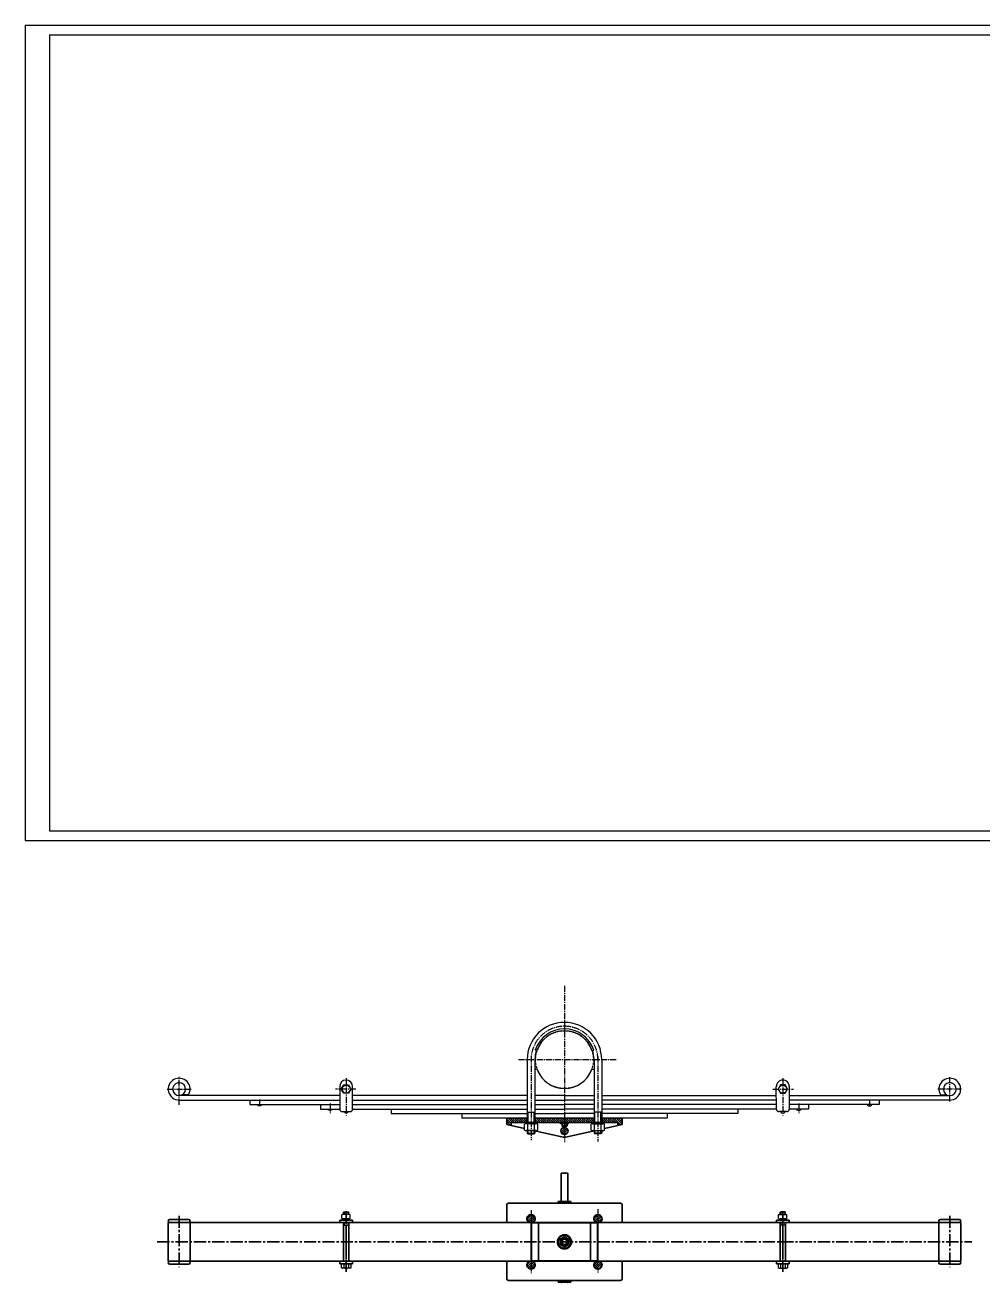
# Model space of a CAD drawing. Header units: millimetres. Extents: x -4667 to 8941, y -1665 to 5310.
# Drawn here: x -4667 to -3176, y 2879 to 4838 of the extents above; entities that cross this region are included whole.
import ezdxf

# ---------------------------------------------------------------- set-up
doc = ezdxf.new("R2010")
doc.units = ezdxf.units.MM
doc.linetypes.add('CENTER2', pattern=[28.575, 19.05, -3.175, 3.175, -3.175])
doc.linetypes.add('DASHED2', pattern=[9.525, 6.35, -3.175])
for name, color, linetype in [('点划线', 6, 'CENTER2'), ('细实线', 3, 'CONTINUOUS'), ('虚线', 4, 'DASHED2')]:
    doc.layers.add(name, color=color, linetype=linetype)
doc.layers.add('粗实线', color=2, linetype='CONTINUOUS', lineweight=30)

msp = doc.modelspace()

# ---------------------------------------------------------------- hatches: boundary and pattern name
at = {"layer": '细实线', "ltscale": 0.5}
h = msp.add_hatch(dxfattribs=at)
h.set_pattern_fill('ANSI31', color=256, scale=0.75, angle=90, style=0)
h.set_pattern_definition([(135, (-3917.3134, 3124.4324), (-1.683798, -1.683798), [])])
h.paths.add_polyline_path([(-3872.8, 3136), (-3872.8, 3129), (-3867.9, 3129), (-3827.3, 3129), (-3827.3, 3136)])
h.paths.add_polyline_path([(-3781.8, 3129), (-3781.8, 3136), (-3827.3, 3136), (-3827.3, 3129)])
h.paths.add_polyline_path([(-3744.3, 3129), (-3744.3, 3124.4), (-3737.3, 3126), (-3737.3, 3133, 0.414214), (-3740.3, 3136), (-3768.8, 3136), (-3768.8, 3129), (-3763.9, 3129)])
h.paths.add_polyline_path([(-3914.3, 3136, 0.414214), (-3917.3, 3133), (-3917.3, 3126), (-3910.3, 3124.4), (-3910.3, 3129), (-3885.8, 3129), (-3885.8, 3136)])
h = msp.add_hatch(dxfattribs=at)
h.set_pattern_fill('ANSI31', color=256, scale=0.75, style=0)
h.set_pattern_definition([(45, (-3832.3134, 3111.0074), (-1.6838, 1.6838), [])])
h.paths.add_polyline_path([(-3827.3, 3121), (-3827.3, 3111, 0.414214), (-3822.3, 3116, 0.414214)])
h.paths.add_polyline_path([(-3827.3, 3121, 0.414214), (-3832.3, 3116, 0.414214), (-3827.3, 3111)])
h = msp.add_hatch(dxfattribs=at)
h.set_pattern_fill('ANSI31', color=256, scale=0.75, style=0)
h.set_pattern_definition([(45, (-3885.3134, 2901.1588), (-1.6838, 1.6838), [])])
h.paths.add_polyline_path([(-3885.3, 2979.2, 1), (-3873.3, 2979.2, 1)])
h.paths.add_polyline_path([(-3769.3, 2979.2, 1), (-3781.3, 2979.2, 1)])
h.paths.add_polyline_path([(-3781.3, 2907.2, 1), (-3769.3, 2907.2, 1)])
h.paths.add_polyline_path([(-3885.3, 2907.2, 1), (-3873.3, 2907.2, 1)])

# ---------------------------------------------------------------- linework, layer by layer
at = {"layer": '点划线', "ltscale": 0.5}
for p, q in [((-3827.3, 3342.2), (-3827.3, 3098.5)), ((-3899, 3227), (-3747, 3227)), ((-3879.3, 3232), (-3879.3, 3101.4)), ((-3775.3, 3232), (-3775.3, 3099.6)), ((-4427.3, 3156.8), (-4427.3, 3200)), ((-4167.3, 3197.9), (-4167.3, 3139.9)), ((-3487.3, 3197.9), (-3487.3, 3139.9)), ((-3227.3, 3161.7), (-3227.3, 3200)), ((-4445.8, 3181), (-4408.9, 3181)), ((-4152, 3181.1), (-4183.9, 3181.1)), ((-3502.6, 3181.1), (-3470.7, 3181.1)), ((-3208.8, 3181), (-3245.7, 3181)), ((-4302.3, 3165.1), (-4302.3, 3155.9)), ((-4192.3, 3158.9), (-4192.3, 3143.8)), ((-3462.3, 3158.9), (-3462.3, 3143.8)), ((-3352.3, 3165.1), (-3352.3, 3155.9)), ((-3879.3, 2992.4), (-3879.3, 2894.2)), ((-3775.3, 2994), (-3775.3, 2894.2))]:
    msp.add_line(p, q, dxfattribs=at)
at = {"layer": '点划线', "lineweight": 35}
for p, q in [((-4427.3, 2983.9), (-4427.3, 2903.9)), ((-3227.3, 2983.9), (-3227.3, 2903.9)), ((-4461.5, 2943.2), (-3193, 2943.2))]:
    msp.add_line(p, q, dxfattribs=at)
at = {"layer": '点划线', "lineweight": 35, "ltscale": 0.175}
for p, q in [((-4167.3, 2896.6), (-4167.3, 2991.5)), ((-3487.3, 2896.6), (-3487.3, 2991.5))]:
    msp.add_line(p, q, dxfattribs=at)
at = {"layer": '点划线', "ltscale": 0.5}
msp.add_arc((-3827.3, 3227), 52, 0, 180, dxfattribs=at)
at = {"layer": '粗实线'}
for p, q in [((-4629.4, 4823.1), (-2886.9, 4823.1)), ((-4629.4, 4823.1), (-4629.4, 3583.4)), ((-4629.4, 3583.4), (-2886.9, 3583.4)), ((-3885.3, 3145.2), (-3873.3, 3145.2)), ((-3769.3, 3145.2), (-3781.3, 3145.2)), ((-3885.3, 3116.4), (-3885.3, 3112.6)), ((-3873.3, 3116.4), (-3873.3, 3112.6)), ((-3831.2, 3127.2), (-3831.2, 3123.8)), ((-3830.4, 3123), (-3831.2, 3123.8)), ((-3823.2, 3123.8), (-3831.2, 3123.8)), ((-3824, 3123), (-3830.4, 3123)), ((-3823.2, 3123.8), (-3824, 3123)), ((-3823.2, 3127.2), (-3823.2, 3123.8)), ((-3781.3, 3116.4), (-3781.3, 3112.6)), ((-3769.3, 3116.4), (-3769.3, 3112.6)), ((-3885.3, 3112.6), (-3884.1, 3111.4)), ((-3885.3, 3112.6), (-3873.3, 3112.6)), ((-3884.1, 3111.4), (-3874.5, 3111.4)), ((-3874.5, 3111.4), (-3873.3, 3112.6)), ((-3780.1, 3111.4), (-3781.3, 3112.6)), ((-3769.3, 3112.6), (-3781.3, 3112.6)), ((-3770.5, 3111.4), (-3780.1, 3111.4)), ((-3769.3, 3112.6), (-3770.5, 3111.4)), ((-4171.3, 2989.4), (-4170.5, 2990.2)), ((-4171.3, 2989.4), (-4163.3, 2989.4)), ((-4171.3, 2986), (-4171.3, 2989.4)), ((-4170.5, 2990.2), (-4164.1, 2990.2)), ((-4164.1, 2990.2), (-4163.3, 2989.4)), ((-4163.3, 2986), (-4163.3, 2989.4)), ((-3490.5, 2990.2), (-3491.3, 2989.4)), ((-3483.3, 2989.4), (-3491.3, 2989.4)), ((-3491.3, 2986), (-3491.3, 2989.4)), ((-3484.1, 2990.2), (-3490.5, 2990.2)), ((-3483.3, 2989.4), (-3484.1, 2990.2)), ((-3483.3, 2986), (-3483.3, 2989.4)), ((-4171.3, 2969.4), (-4163.3, 2969.4)), ((-3483.3, 2969.4), (-3491.3, 2969.4))]:
    msp.add_line(p, q, dxfattribs=at)
at = {"layer": '粗实线', "ltscale": 0.5}
for p, q in [((-3870, 3241.1), (-3872.8, 3242)), ((-3784.6, 3241.1), (-3781.8, 3242)), ((-3885.3, 3227), (-3885.3, 3129)), ((-3873.3, 3227), (-3873.3, 3129)), ((-3781.3, 3227), (-3781.3, 3129)), ((-3769.3, 3227), (-3769.3, 3129)), ((-3869.7, 3212), (-3873.3, 3212)), ((-3784.9, 3212), (-3781.3, 3212)), ((-4177.3, 3185.1), (-4177.3, 3150)), ((-4157.3, 3150), (-4157.3, 3185.1)), ((-3497.3, 3150), (-3497.4, 3185.1)), ((-3477.3, 3185.1), (-3477.3, 3150)), ((-4177.3, 3171), (-4427.3, 3171)), ((-4427.3, 3164), (-4177.3, 3164)), ((-4412.9, 3172), (-4423, 3172)), ((-4317.3, 3164), (-4317.3, 3157)), ((-4317.3, 3157), (-4177.3, 3157)), ((-4207.3, 3157), (-4207.3, 3150)), ((-3885.3, 3171), (-4157.3, 3171)), ((-4157.3, 3164), (-3885.3, 3164)), ((-4157.3, 3157), (-3885.3, 3157)), ((-3827.3, 3171), (-3873.3, 3171)), ((-3873.3, 3164), (-3827.3, 3164)), ((-3873.3, 3157), (-3827.3, 3157)), ((-3827.3, 3171), (-3781.3, 3171)), ((-3781.3, 3164), (-3827.3, 3164)), ((-3781.3, 3157), (-3827.3, 3157)), ((-3769.3, 3171), (-3497.3, 3171)), ((-3497.3, 3164), (-3769.3, 3164)), ((-3497.3, 3157), (-3769.3, 3157)), ((-3477.3, 3171), (-3227.3, 3171)), ((-3227.3, 3164), (-3477.3, 3164)), ((-3337.3, 3157), (-3477.3, 3157)), ((-3447.3, 3157), (-3447.3, 3150)), ((-3337.3, 3164), (-3337.3, 3157)), ((-3241.7, 3172), (-3231.7, 3172)), ((-4207.3, 3150), (-4177.3, 3150)), ((-4173.3, 3146), (-4161.3, 3146)), ((-4157.3, 3150), (-3885.3, 3150)), ((-4097.3, 3150), (-4097.3, 3143)), ((-4097.3, 3143), (-3885.3, 3143)), ((-3987.3, 3143), (-3987.3, 3136)), ((-3885.3, 3136), (-3987.3, 3136)), ((-3873.3, 3150), (-3827.3, 3150)), ((-3873.3, 3143), (-3827.3, 3143)), ((-3781.3, 3136), (-3873.3, 3136)), ((-3781.3, 3150), (-3827.3, 3150)), ((-3781.3, 3143), (-3827.3, 3143)), ((-3497.3, 3150), (-3769.3, 3150)), ((-3557.3, 3143), (-3769.3, 3143)), ((-3667.3, 3136), (-3769.3, 3136)), ((-3667.3, 3143), (-3667.3, 3136)), ((-3557.3, 3150), (-3557.3, 3143)), ((-3481.3, 3146), (-3493.3, 3146)), ((-3447.3, 3150), (-3477.3, 3150)), ((-3889.7, 3117.3), (-3889.7, 3126.3)), ((-3871.5, 3127.2), (-3887.1, 3127.2)), ((-3871.5, 3116.4), (-3887.1, 3116.4)), ((-3886.3, 3127.2), (-3886.3, 3129)), ((-3879.3, 3127.2), (-3886.3, 3127.2)), ((-3884.5, 3117.3), (-3884.5, 3126.3)), ((-3879.3, 3127.2), (-3880.3, 3129)), ((-3879.3, 3129), (-3867.9, 3129)), ((-3878.3, 3127.2), (-3879.3, 3129)), ((-3879.3, 3127.2), (-3872.3, 3127.2)), ((-3874.1, 3117.3), (-3874.1, 3126.3)), ((-3872.3, 3127.2), (-3872.3, 3129)), ((-3868.9, 3117.3), (-3868.9, 3126.3)), ((-3833.8, 3127.9), (-3833.8, 3129)), ((-3833.8, 3127.9), (-3833.1, 3127.2)), ((-3821.6, 3127.2), (-3833.1, 3127.2)), ((-3827.3, 3129), (-3827.3, 3127.9)), ((-3821.6, 3127.2), (-3820.8, 3127.9)), ((-3820.8, 3127.9), (-3820.8, 3129)), ((-3785.7, 3117.3), (-3785.7, 3126.3)), ((-3783.1, 3127.2), (-3767.5, 3127.2)), ((-3783.1, 3116.4), (-3767.5, 3116.4)), ((-3782.3, 3127.2), (-3782.3, 3129)), ((-3775.3, 3127.2), (-3782.3, 3127.2)), ((-3780.5, 3117.3), (-3780.5, 3126.3)), ((-3775.3, 3127.2), (-3776.6, 3129)), ((-3775.3, 3129), (-3763.9, 3129)), ((-3774.1, 3127.3), (-3775.3, 3129)), ((-3775.3, 3127.2), (-3768.3, 3127.2)), ((-3770.1, 3117.3), (-3770.1, 3126.3)), ((-3768.3, 3127.2), (-3768.3, 3129)), ((-3764.9, 3117.3), (-3764.9, 3126.3)), ((-4173.8, 2985.3), (-4173.1, 2985.9)), ((-4173.8, 2979.8), (-4173.8, 2985.3)), ((-4173.8, 2979.8), (-4173.1, 2979.2)), ((-4161.6, 2985.9), (-4173.1, 2985.9)), ((-4161.6, 2979.2), (-4173.1, 2979.2)), ((-4161.7, 2979.2), (-4172.9, 2979.2)), ((-4172.3, 2977.2), (-4172.3, 2979.2)), ((-4171.3, 2979.2), (-4163.3, 2979.2)), ((-4168.1, 2979.2), (-4167.3, 2977.2)), ((-4167.3, 2985.3), (-4167.3, 2979.8)), ((-4167.3, 2979.2), (-4166.5, 2977.2)), ((-4162.3, 2977.2), (-4162.3, 2979.2)), ((-4160.8, 2985.3), (-4161.6, 2985.9)), ((-4160.8, 2979.8), (-4161.6, 2979.2)), ((-4160.8, 2979.8), (-4160.8, 2985.3)), ((-3493.8, 2985.3), (-3493.1, 2985.9)), ((-3493.8, 2979.8), (-3493.8, 2985.3)), ((-3493.8, 2979.8), (-3493.1, 2979.2)), ((-3493.1, 2985.9), (-3481.6, 2985.9)), ((-3493.1, 2979.2), (-3481.6, 2979.2)), ((-3492.9, 2979.2), (-3481.7, 2979.2)), ((-3492.3, 2977.2), (-3492.3, 2979.2)), ((-3483.3, 2979.2), (-3491.3, 2979.2)), ((-3487.3, 2979.2), (-3488.1, 2977.2)), ((-3487.3, 2985.3), (-3487.3, 2979.8)), ((-3486.5, 2979.2), (-3487.3, 2977.2)), ((-3482.3, 2977.2), (-3482.3, 2979.2)), ((-3480.8, 2985.3), (-3481.6, 2985.9)), ((-3480.8, 2979.8), (-3481.6, 2979.2)), ((-3480.8, 2979.8), (-3480.8, 2985.3)), ((-4162.3, 2977.2), (-4172.3, 2977.2)), ((-3492.3, 2977.2), (-3482.3, 2977.2)), ((-4174.8, 2908.5), (-4174.8, 2903)), ((-4161.7, 2909.2), (-4172.9, 2909.2)), ((-4161.7, 2902.4), (-4172.9, 2902.4)), ((-4171.1, 2908.5), (-4171.1, 2903)), ((-4163.6, 2908.5), (-4163.6, 2903)), ((-4159.8, 2908.5), (-4159.8, 2903)), ((-3494.8, 2908.5), (-3494.8, 2903)), ((-3492.9, 2909.2), (-3481.7, 2909.2)), ((-3492.9, 2902.4), (-3481.7, 2902.4)), ((-3491.1, 2908.5), (-3491.1, 2903)), ((-3483.6, 2908.5), (-3483.6, 2903)), ((-3479.8, 2908.5), (-3479.8, 2903)), ((-3820.4, 2880.2), (-3834.2, 2880.2))]:
    msp.add_line(p, q, dxfattribs=at)
at = {"layer": '粗实线', "lineweight": 35}
for p, q in [((-3885.8, 3136), (-3914.3, 3136)), ((-3781.8, 3136), (-3872.8, 3136)), ((-3740.3, 3136), (-3768.8, 3136)), ((-3885.8, 3129), (-3910.3, 3129)), ((-3889.7, 3119.8), (-3910.3, 3124.4)), ((-3829.5, 3106.3), (-3873.3, 3116.1)), ((-3781.8, 3129), (-3872.8, 3129)), ((-3825.1, 3106.3), (-3781.3, 3116.1)), ((-3744.3, 3129), (-3768.8, 3129)), ((-3764.9, 3119.8), (-3744.3, 3124.4)), ((-3832.3, 3006.2), (-3832.3, 3050.2)), ((-3822.3, 3006.2), (-3822.3, 3050.2)), ((-3917.3, 2973.2), (-3917.3, 3000.2)), ((-3914.3, 3003.2), (-3740.3, 3003.2)), ((-3737.3, 3000.2), (-3737.3, 2973.2)), ((-4441.8, 2978.2), (-4412.8, 2978.2)), ((-3212.8, 2978.2), (-3241.8, 2978.2)), ((-4444.3, 2973.2), (-4410.3, 2973.2)), ((-4444.3, 2973.2), (-4444.3, 2913.2)), ((-4441.8, 2973.2), (-4412.8, 2973.2)), ((-4410.3, 2973.2), (-4177.3, 2973.2)), ((-4410.3, 2973.2), (-4410.3, 2913.2)), ((-4317.3, 2973.2), (-4177.3, 2973.2)), ((-4171.3, 2913.2), (-4171.3, 2973.2)), ((-4163.3, 2913.2), (-4163.3, 2973.2)), ((-4157.3, 2973.2), (-3497.3, 2973.2)), ((-4157.3, 2973.2), (-3879.3, 2973.2)), ((-3879.3, 2914.2), (-3879.3, 2972.2)), ((-3786.3, 2973.2), (-3868.3, 2973.2)), ((-3775.3, 2973.2), (-3497.3, 2973.2)), ((-3775.3, 2914.2), (-3775.3, 2972.2)), ((-3491.3, 2913.2), (-3491.3, 2973.2)), ((-3483.3, 2913.2), (-3483.3, 2973.2)), ((-3244.3, 2973.2), (-3477.3, 2973.2)), ((-3337.3, 2973.2), (-3477.3, 2973.2)), ((-3210.3, 2973.2), (-3244.3, 2973.2)), ((-3244.3, 2973.2), (-3244.3, 2913.2)), ((-3212.8, 2973.2), (-3241.8, 2973.2)), ((-3210.3, 2973.2), (-3210.3, 2913.2)), ((-4444.3, 2913.2), (-4410.3, 2913.2)), ((-4441.8, 2908.2), (-4412.8, 2908.2)), ((-4410.3, 2913.2), (-4171.3, 2913.2)), ((-4163.3, 2913.2), (-3878.3, 2913.2)), ((-3917.3, 2886.2), (-3917.3, 2913.2)), ((-3868.3, 2913.2), (-3786.3, 2913.2)), ((-3776.3, 2913.2), (-3491.3, 2913.2)), ((-3737.3, 2913.2), (-3737.3, 2886.2)), ((-3244.3, 2913.2), (-3483.3, 2913.2)), ((-3210.3, 2913.2), (-3244.3, 2913.2)), ((-3212.8, 2908.2), (-3241.8, 2908.2)), ((-3914.3, 2883.2), (-3740.3, 2883.2))]:
    msp.add_line(p, q, dxfattribs=at)
at = {"layer": '粗实线', "lineweight": 35, "ltscale": 0.175}
for p, q in [((-3885.8, 3129), (-3885.8, 3136)), ((-3872.8, 3129), (-3872.8, 3136)), ((-3781.8, 3129), (-3781.8, 3136)), ((-3768.8, 3129), (-3768.8, 3136)), ((-3917.3, 3133), (-3917.3, 3126)), ((-3737.3, 3133), (-3737.3, 3126))]:
    msp.add_line(p, q, dxfattribs=at)
at = {"layer": '粗实线', "lineweight": 35, "ltscale": 0.179375}
for p, q in [((-3917.3, 3126), (-3910.3, 3124.4)), ((-3737.3, 3126), (-3744.3, 3124.4))]:
    msp.add_line(p, q, dxfattribs=at)
at = {"layer": '粗实线', "lineweight": 35, "ltscale": 0.114375}
for p, q in [((-3910.3, 3129), (-3910.3, 3124.4)), ((-3744.3, 3129), (-3744.3, 3124.4))]:
    msp.add_line(p, q, dxfattribs=at)
at = {"layer": '粗实线', "lineweight": 35, "ltscale": 0.1625}
for p, q in [((-3879.3, 3129), (-3885.8, 3129)), ((-3872.8, 3129), (-3879.3, 3129)), ((-3775.3, 3129), (-3781.8, 3129)), ((-3768.8, 3129), (-3775.3, 3129))]:
    msp.add_line(p, q, dxfattribs=at)
at = {"layer": '粗实线', "lineweight": 35, "ltscale": 0.25}
for p, q in [((-3832.3, 3050.2), (-3822.3, 3050.2)), ((-4432.3, 2978.2), (-4422.3, 2978.2)), ((-3222.3, 2978.2), (-3232.3, 2978.2)), ((-4167.3, 2977.2), (-4177.3, 2977.2)), ((-4177.3, 2973.2), (-4167.3, 2973.2)), ((-4157.3, 2977.2), (-4167.3, 2977.2)), ((-4167.3, 2973.2), (-4157.3, 2973.2)), ((-3497.3, 2977.2), (-3487.3, 2977.2)), ((-3487.3, 2973.2), (-3497.3, 2973.2)), ((-3487.3, 2977.2), (-3477.3, 2977.2)), ((-3477.3, 2973.2), (-3487.3, 2973.2)), ((-4167.3, 2913.2), (-4177.3, 2913.2)), ((-4167.3, 2909.2), (-4177.3, 2909.2)), ((-4157.3, 2913.2), (-4167.3, 2913.2)), ((-4157.3, 2909.2), (-4167.3, 2909.2)), ((-3497.3, 2913.2), (-3487.3, 2913.2)), ((-3497.3, 2909.2), (-3487.3, 2909.2)), ((-3487.3, 2913.2), (-3477.3, 2913.2)), ((-3487.3, 2909.2), (-3477.3, 2909.2))]:
    msp.add_line(p, q, dxfattribs=at)
at = {"layer": '粗实线', "lineweight": 35, "ltscale": 0.025}
for p, q in [((-3837.3, 3004.2), (-3837.3, 3005.2)), ((-3817.3, 3004.2), (-3817.3, 3005.2)), ((-3837.3, 2882.2), (-3837.3, 2881.2)), ((-3817.3, 2882.2), (-3817.3, 2881.2))]:
    msp.add_line(p, q, dxfattribs=at)
at = {"layer": '粗实线', "lineweight": 35, "ltscale": 0.45}
for p, q in [((-3836.3, 3006.2), (-3818.3, 3006.2)), ((-3836.3, 2880.2), (-3818.3, 2880.2))]:
    msp.add_line(p, q, dxfattribs=at)
at = {"layer": '粗实线', "lineweight": 35, "ltscale": 0.1}
for p, q in [((-4177.3, 2977.2), (-4177.3, 2973.2)), ((-4157.3, 2977.2), (-4157.3, 2973.2)), ((-3497.3, 2977.2), (-3497.3, 2973.2)), ((-3477.3, 2977.2), (-3477.3, 2973.2)), ((-4177.3, 2913.2), (-4177.3, 2909.2)), ((-4157.3, 2913.2), (-4157.3, 2909.2)), ((-3497.3, 2913.2), (-3497.3, 2909.2)), ((-3477.3, 2913.2), (-3477.3, 2909.2))]:
    msp.add_line(p, q, dxfattribs=at)
at = {"layer": '粗实线', "lineweight": 35, "ltscale": 0.024419}
for p, q in [((-3879.3, 2973.2), (-3878.3, 2973.2)), ((-3776.3, 2973.2), (-3775.3, 2973.2))]:
    msp.add_line(p, q, dxfattribs=at)
at = {"layer": '粗实线', "lineweight": 13, "ltscale": 0.025}
for p, q in [((-3878.3, 2972.2), (-3879.3, 2972.2)), ((-3878.3, 2972.2), (-3878.3, 2973.2)), ((-3868.3, 2972.2), (-3868.3, 2973.2)), ((-3786.3, 2972.2), (-3786.3, 2973.2)), ((-3776.3, 2973.2), (-3776.3, 2972.2)), ((-3775.3, 2972.2), (-3776.3, 2972.2)), ((-3878.3, 2914.2), (-3879.3, 2914.2)), ((-3878.3, 2914.2), (-3878.3, 2913.2)), ((-3868.3, 2914.2), (-3868.3, 2913.2)), ((-3786.3, 2914.2), (-3786.3, 2913.2)), ((-3775.3, 2914.2), (-3776.3, 2914.2)), ((-3776.3, 2913.2), (-3776.3, 2914.2))]:
    msp.add_line(p, q, dxfattribs=at)
at = {"layer": '粗实线', "lineweight": 35, "ltscale": 0.250305}
for p, q in [((-3868.3, 2973.2), (-3878.3, 2973.2)), ((-3786.3, 2973.2), (-3776.3, 2973.2)), ((-3878.3, 2913.2), (-3868.3, 2913.2)), ((-3776.3, 2913.2), (-3786.3, 2913.2))]:
    msp.add_line(p, q, dxfattribs=at)
at = {"layer": '粗实线', "lineweight": 13, "ltscale": 0.250305}
for p, q in [((-3868.3, 2972.2), (-3878.3, 2972.2)), ((-3786.3, 2972.2), (-3776.3, 2972.2)), ((-3878.3, 2914.2), (-3868.3, 2914.2)), ((-3776.3, 2914.2), (-3786.3, 2914.2))]:
    msp.add_line(p, q, dxfattribs=at)
at = {"layer": '粗实线', "lineweight": 13, "ltscale": 0.075}
for p, q in [((-3878.3, 2969.2), (-3878.3, 2972.2)), ((-3868.3, 2972.2), (-3868.3, 2969.2)), ((-3867.4, 2972.2), (-3867.4, 2969.2)), ((-3787.3, 2972.2), (-3787.3, 2969.2)), ((-3786.3, 2972.2), (-3786.3, 2969.2)), ((-3776.3, 2969.2), (-3776.3, 2972.2)), ((-3878.3, 2914.2), (-3878.3, 2917.2)), ((-3868.3, 2917.2), (-3868.3, 2914.2)), ((-3867.4, 2917.2), (-3867.4, 2914.2)), ((-3787.3, 2917.2), (-3787.3, 2914.2)), ((-3786.3, 2917.2), (-3786.3, 2914.2)), ((-3776.3, 2917.2), (-3776.3, 2914.2))]:
    msp.add_line(p, q, dxfattribs=at)
at = {"layer": '粗实线', "lineweight": 13}
for p, q in [((-3878.3, 2917.2), (-3878.3, 2969.2)), ((-3868.3, 2969.2), (-3868.3, 2917.2)), ((-3787.3, 2972.2), (-3867.4, 2972.2)), ((-3867.4, 2969.2), (-3867.4, 2917.2)), ((-3787.3, 2969.2), (-3787.3, 2917.2)), ((-3786.3, 2969.2), (-3786.3, 2917.2)), ((-3776.3, 2969.2), (-3776.3, 2917.2)), ((-3867.4, 2914.2), (-3787.3, 2914.2))]:
    msp.add_line(p, q, dxfattribs=at)
at = {"layer": '粗实线', "lineweight": 13, "ltscale": 0.023288}
for p, q in [((-3868.3, 2972.2), (-3867.4, 2972.2)), ((-3786.3, 2972.2), (-3787.3, 2972.2)), ((-3868.3, 2914.2), (-3867.4, 2914.2)), ((-3786.3, 2914.2), (-3787.3, 2914.2))]:
    msp.add_line(p, q, dxfattribs=at)
at = {"layer": '粗实线', "lineweight": 35, "ltscale": 0.2}
for p, q in [((-3834.2, 2947.2), (-3827.3, 2951.2)), ((-3834.2, 2939.2), (-3834.2, 2947.2)), ((-3827.3, 2935.2), (-3834.2, 2939.2)), ((-3827.3, 2951.2), (-3820.4, 2947.2)), ((-3820.4, 2939.2), (-3827.3, 2935.2)), ((-3820.4, 2947.2), (-3820.4, 2939.2))]:
    msp.add_line(p, q, dxfattribs=at)
at = {"layer": '粗实线', "lineweight": 13, "ltscale": 0.171133}
for p, q in [((-3833.2, 2946.6), (-3827.3, 2950)), ((-3827.3, 2936.3), (-3833.2, 2939.7)), ((-3827.3, 2950), (-3821.4, 2946.6)), ((-3821.4, 2939.7), (-3827.3, 2936.3))]:
    msp.add_line(p, q, dxfattribs=at)
at = {"layer": '粗实线', "lineweight": 13, "ltscale": 0.171132}
for p, q in [((-3833.2, 2939.7), (-3833.2, 2946.6)), ((-3821.4, 2946.6), (-3821.4, 2939.7))]:
    msp.add_line(p, q, dxfattribs=at)
at = {"layer": '粗实线', "lineweight": 35, "ltscale": 0.1125}
for p, q in [((-3836.3, 2880.2), (-3831.8, 2880.2)), ((-3822.8, 2880.2), (-3818.3, 2880.2))]:
    msp.add_line(p, q, dxfattribs=at)
at = {"layer": '粗实线', "lineweight": 35, "ltscale": 0.225}
msp.add_line((-3831.8, 2880.2), (-3822.8, 2880.2), dxfattribs=at)
at = {"layer": '粗实线', "ltscale": 0.5}
for points in [[(-4171.1, 3174.6), (-4174.8, 3181.1), (-4171.1, 3187.6), (-4163.5, 3187.6), (-4159.8, 3181.1), (-4163.5, 3174.6)], [(-3483.6, 3174.6), (-3479.8, 3181.1), (-3483.6, 3187.6), (-3491.1, 3187.6), (-3494.8, 3181.1), (-3491.1, 3174.6)]]:
    msp.add_lwpolyline(points, close=True, dxfattribs=at)
at = {"layer": '粗实线', "lineweight": 35}
for points in [[(-3827.3, 2932.2), (-3828.6, 2932.2), (-3829.9, 2932.5), (-3831.1, 2932.8), (-3832.3, 2933.4), (-3833.4, 2934), (-3834.5, 2934.8), (-3835.4, 2935.7), (-3836.2, 2936.7), (-3836.9, 2937.8), (-3837.5, 2939), (-3837.9, 2940.2), (-3838.2, 2941.5), (-3838.3, 2942.8), (-3838.2, 2944.1), (-3838, 2945.4), (-3837.7, 2946.7), (-3837.2, 2947.9), (-3836.6, 2949), (-3835.8, 2950.1), (-3835, 2951), (-3834, 2951.9), (-3832.9, 2952.6), (-3831.8, 2953.2), (-3830.6, 2953.7), (-3829.3, 2954), (-3828.3, 2954.1), (-3827.3, 2954.2)], [(-3827.3, 2954.2), (-3826, 2954.1), (-3824.7, 2953.9), (-3823.5, 2953.5), (-3822.3, 2953), (-3821.2, 2952.3), (-3820.2, 2951.5), (-3819.2, 2950.6), (-3818.4, 2949.6), (-3817.7, 2948.5), (-3817.2, 2947.3), (-3816.8, 2946.3), (-3816.5, 2945.2), (-3816.4, 2944.1), (-3816.3, 2943.1), (-3816.4, 2942), (-3816.6, 2940.9), (-3816.9, 2939.8), (-3817.2, 2938.8), (-3817.7, 2937.8), (-3818.3, 2936.9), (-3819.1, 2935.9), (-3820, 2935), (-3821, 2934.2), (-3822.1, 2933.5), (-3823.3, 2932.9), (-3824.2, 2932.6), (-3825.2, 2932.4), (-3826.3, 2932.2), (-3827.3, 2932.2)]]:
    msp.add_lwpolyline(points, dxfattribs=at)
at = {"layer": '粗实线', "ltscale": 0.5}
for centre, radius in [((-4167.3, 3181.1), 6.18), ((-3487.3, 3181.1), 6.18), ((-3827.3, 3116), 5)]:
    msp.add_circle(centre, radius, dxfattribs=at)
at = {"layer": '粗实线', "lineweight": 35}
for centre, radius in [((-3827.3, 3116), 5.5), ((-3879.3, 2979.2), 6), ((-3775.3, 2979.2), 6), ((-3827.3, 2943.2), 10), ((-3827.3, 2943.2), 4.5), ((-3827.3, 2943.2), 4), ((-3879.3, 2907.2), 6), ((-3775.3, 2907.2), 6)]:
    msp.add_circle(centre, radius, dxfattribs=at)
at = {"layer": '粗实线', "ltscale": 0.5}
for centre, radius, start, end in [((-3827.3, 3227), 58, 0, 180), ((-3827.3, 3227), 47.9, 18.2512, 161.7488), ((-3827.3, 3227), 45, 18.2512, 161.7488), ((-3827.3, 3227), 46, 161.7488, 180), ((-3827.3, 3227), 46, 0, 18.2512), ((-4427.3, 3181), 17, 328.0343, 270), ((-4167.3, 3185.1), 10, 89.9874, 179.9874), ((-4167.3, 3185.1), 10, 359.9715, 89.9715), ((-3827.3, 3227), 45, 199.4712, 340.5288), ((-3487.3, 3185.1), 10, 90.0285, 180.0285), ((-3487.3, 3185.1), 10, 0.0126, 90.0126), ((-3227.3, 3181), 17, 270, 211.9657), ((-4427.3, 3181), 10, 295.8419, 270), ((-3227.3, 3181), 10, 270, 244.1581), ((-4173.3, 3150), 4.01, 179.9874, 269.9874), ((-4161.3, 3150), 4.01, 269.9874, 359.969), ((-3493.3, 3150), 4.01, 180.031, 270.0126), ((-3481.3, 3150), 4.01, 270.0126, 0.0126), ((-3887.1, 3123), 4.2, 51.7868, 128.2132), ((-3887.1, 3120.6), 4.2, 231.7868, 308.2132), ((-3879.3, 3111.8), 15.4, 70.3471, 109.6529), ((-3879.3, 3131.9), 15.4, 250.3471, 289.6529), ((-3871.5, 3123), 4.2, 51.7868, 128.2132), ((-3871.5, 3120.6), 4.2, 231.7868, 308.2132), ((-3830.6, 3135.7), 8.45, 247.3801, 292.6199), ((-3824.1, 3135.7), 8.45, 247.3801, 292.6199), ((-3783.1, 3123), 4.2, 51.7868, 128.2132), ((-3783.1, 3120.6), 4.2, 231.7868, 308.2132), ((-3775.3, 3111.8), 15.4, 70.3471, 109.6529), ((-3775.3, 3131.9), 15.4, 250.3471, 289.6529), ((-3767.5, 3123), 4.2, 51.7868, 128.2132), ((-3767.5, 3120.6), 4.2, 231.7868, 308.2132), ((-4170.6, 2977.5), 8.45, 67.3801, 112.6199), ((-4170.6, 2987.6), 8.45, 247.3801, 292.6199), ((-4164.1, 2977.5), 8.45, 67.3801, 112.6199), ((-4164.1, 2987.6), 8.45, 247.3801, 292.6199), ((-3490.6, 2977.5), 8.45, 67.3801, 112.6199), ((-3490.6, 2987.6), 8.45, 247.3801, 292.6199), ((-3484.1, 2977.5), 8.45, 67.3801, 112.6199), ((-3484.1, 2987.6), 8.45, 247.3801, 292.6199), ((-4172.9, 2906.1), 3.03, 51.7868, 128.2132), ((-4172.9, 2905.4), 3.03, 231.7868, 308.2132), ((-4167.3, 2898), 11.2, 70.3471, 109.6529), ((-4167.3, 2913.5), 11.2, 250.3471, 289.6529), ((-4161.7, 2906.1), 3.03, 51.7868, 128.2132), ((-4161.7, 2905.4), 3.03, 231.7868, 308.2132), ((-3492.9, 2906.1), 3.03, 51.7868, 128.2132), ((-3492.9, 2905.4), 3.03, 231.7868, 308.2132), ((-3487.3, 2898), 11.2, 70.3471, 109.6529), ((-3487.3, 2913.5), 11.2, 250.3471, 289.6529), ((-3481.7, 2906.1), 3.03, 51.7868, 128.2132), ((-3481.7, 2905.4), 3.03, 231.7868, 308.2132), ((-3834.2, 2876.4), 3.73, 51.7868, 128.2132), ((-3827.3, 2866.4), 13.7, 70.3471, 109.6529), ((-3820.4, 2876.4), 3.73, 51.7868, 128.2132)]:
    msp.add_arc(centre, radius, start, end, dxfattribs=at)
at = {"layer": '粗实线', "lineweight": 35}
for centre, radius, start, end in [((-3914.3, 3133), 3, 90, 180), ((-3740.3, 3133), 3, 360, 90), ((-3827.3, 3116), 10, 257.3196, 282.6804), ((-3914.3, 3000.2), 3, 90, 180), ((-3838.3, 3004.2), 1, 270, 0), ((-3836.3, 3005.2), 1, 90, 180), ((-3818.3, 3005.2), 1, 0, 90), ((-3816.3, 3004.2), 1, 180, 270), ((-3740.3, 3000.2), 3, 0, 90), ((-4441.8, 2975.7), 2.5, 90, 270), ((-4412.8, 2975.7), 2.5, 270, 90), ((-3879.3, 2979.2), 6.5, 292.6186, 247.3802), ((-3775.3, 2979.2), 6.5, 292.6193, 247.3802), ((-3241.8, 2975.7), 2.5, 90, 270), ((-3212.8, 2975.7), 2.5, 270, 90), ((-3878.3, 2972.2), 1, 90, 180), ((-3776.3, 2972.2), 1, 0, 90), ((-4441.8, 2910.7), 2.5, 90, 270), ((-4412.8, 2910.7), 2.5, 270, 90), ((-3879.3, 2907.2), 6.5, 112.62, 67.3789), ((-3878.3, 2914.2), 1, 180, 270), ((-3775.3, 2907.2), 6.5, 112.62, 67.3796), ((-3776.3, 2914.2), 1, 270, 0), ((-3241.8, 2910.7), 2.5, 90, 270), ((-3212.8, 2910.7), 2.5, 270, 90), ((-3914.3, 2886.2), 3, 180, 270), ((-3838.3, 2882.2), 1, 0, 90), ((-3836.3, 2881.2), 1, 180, 270), ((-3818.3, 2881.2), 1, 270, 0), ((-3816.3, 2882.2), 1, 90, 180), ((-3740.3, 2886.2), 3, 270, 0)]:
    msp.add_arc(centre, radius, start, end, dxfattribs=at)
at = {"layer": '粗实线', "ltscale": 0.5, "extrusion": (0, 0, -1)}
for centre, major_axis in [((-4302.3, 3157), (3.47, -0.05)), ((-4192.3, 3150), (3.47, -0.05)), ((-4167.3, 3146), (3.47, -0.05)), ((-4167.3, 3146), (3.48, -0.05))]:
    msp.add_ellipse(centre, major_axis=major_axis, ratio=0.595361, start_param=6.258506, end_param=9.400099, dxfattribs=at)
at = {"layer": '粗实线', "ltscale": 0.5}
for centre, major_axis in [((-3352.3, 3157), (-3.47, -0.05)), ((-3487.3, 3146), (-3.47, -0.05)), ((-3487.3, 3146), (-3.48, -0.05)), ((-3462.3, 3150), (-3.47, -0.05))]:
    msp.add_ellipse(centre, major_axis=major_axis, ratio=0.595361, start_param=6.258506, end_param=9.400099, dxfattribs=at)
at = {"layer": '粗实线', "lineweight": 13}
for centre, major_axis, start_param, end_param in [((-3868.3, 2972.2), (0, -1), 1.570796, 3.141593), ((-3786.3, 2972.2), (0, -1), 3.141593, 4.712389), ((-3868.3, 2914.2), (0, 1), 3.141593, 4.712389), ((-3786.3, 2914.2), (0, 1), 1.570796, 3.141593)]:
    msp.add_ellipse(centre, major_axis=major_axis, ratio=0.931541, start_param=start_param, end_param=end_param, dxfattribs=at)
at = {"layer": '细实线'}
for p, q in [((-4667.2, 4838.2), (-2871.8, 4838.2)), ((-4667.2, 4838.2), (-4667.2, 3568.3)), ((-4667.2, 3568.3), (-2871.8, 3568.3)), ((-3884.1, 3129), (-3884.1, 3145.2)), ((-3874.5, 3129), (-3874.5, 3145.2)), ((-3780.1, 3129), (-3780.1, 3145.2)), ((-3770.5, 3129), (-3770.5, 3145.2)), ((-3884.1, 3111.4), (-3884.1, 3116.4)), ((-3874.5, 3111.4), (-3874.5, 3116.4)), ((-3830.4, 3123), (-3830.4, 3127.2)), ((-3824, 3123), (-3824, 3127.2)), ((-3780.1, 3111.4), (-3780.1, 3116.4)), ((-3770.5, 3111.4), (-3770.5, 3116.4)), ((-4170.5, 2990.2), (-4170.5, 2986)), ((-4164.1, 2990.2), (-4164.1, 2986)), ((-3490.5, 2990.2), (-3490.5, 2986)), ((-3484.1, 2990.2), (-3484.1, 2986)), ((-4170.6, 2973.2), (-4170.6, 2969.4)), ((-4164.2, 2973.2), (-4164.2, 2969.4)), ((-3490.4, 2973.2), (-3490.4, 2969.4)), ((-3484, 2973.2), (-3484, 2969.4))]:
    msp.add_line(p, q, dxfattribs=at)
at = {"layer": '虚线', "ltscale": 0.5}
msp.add_circle((-3827.3, 3227), 45, dxfattribs=at)

doc.saveas('drawing.dxf')
